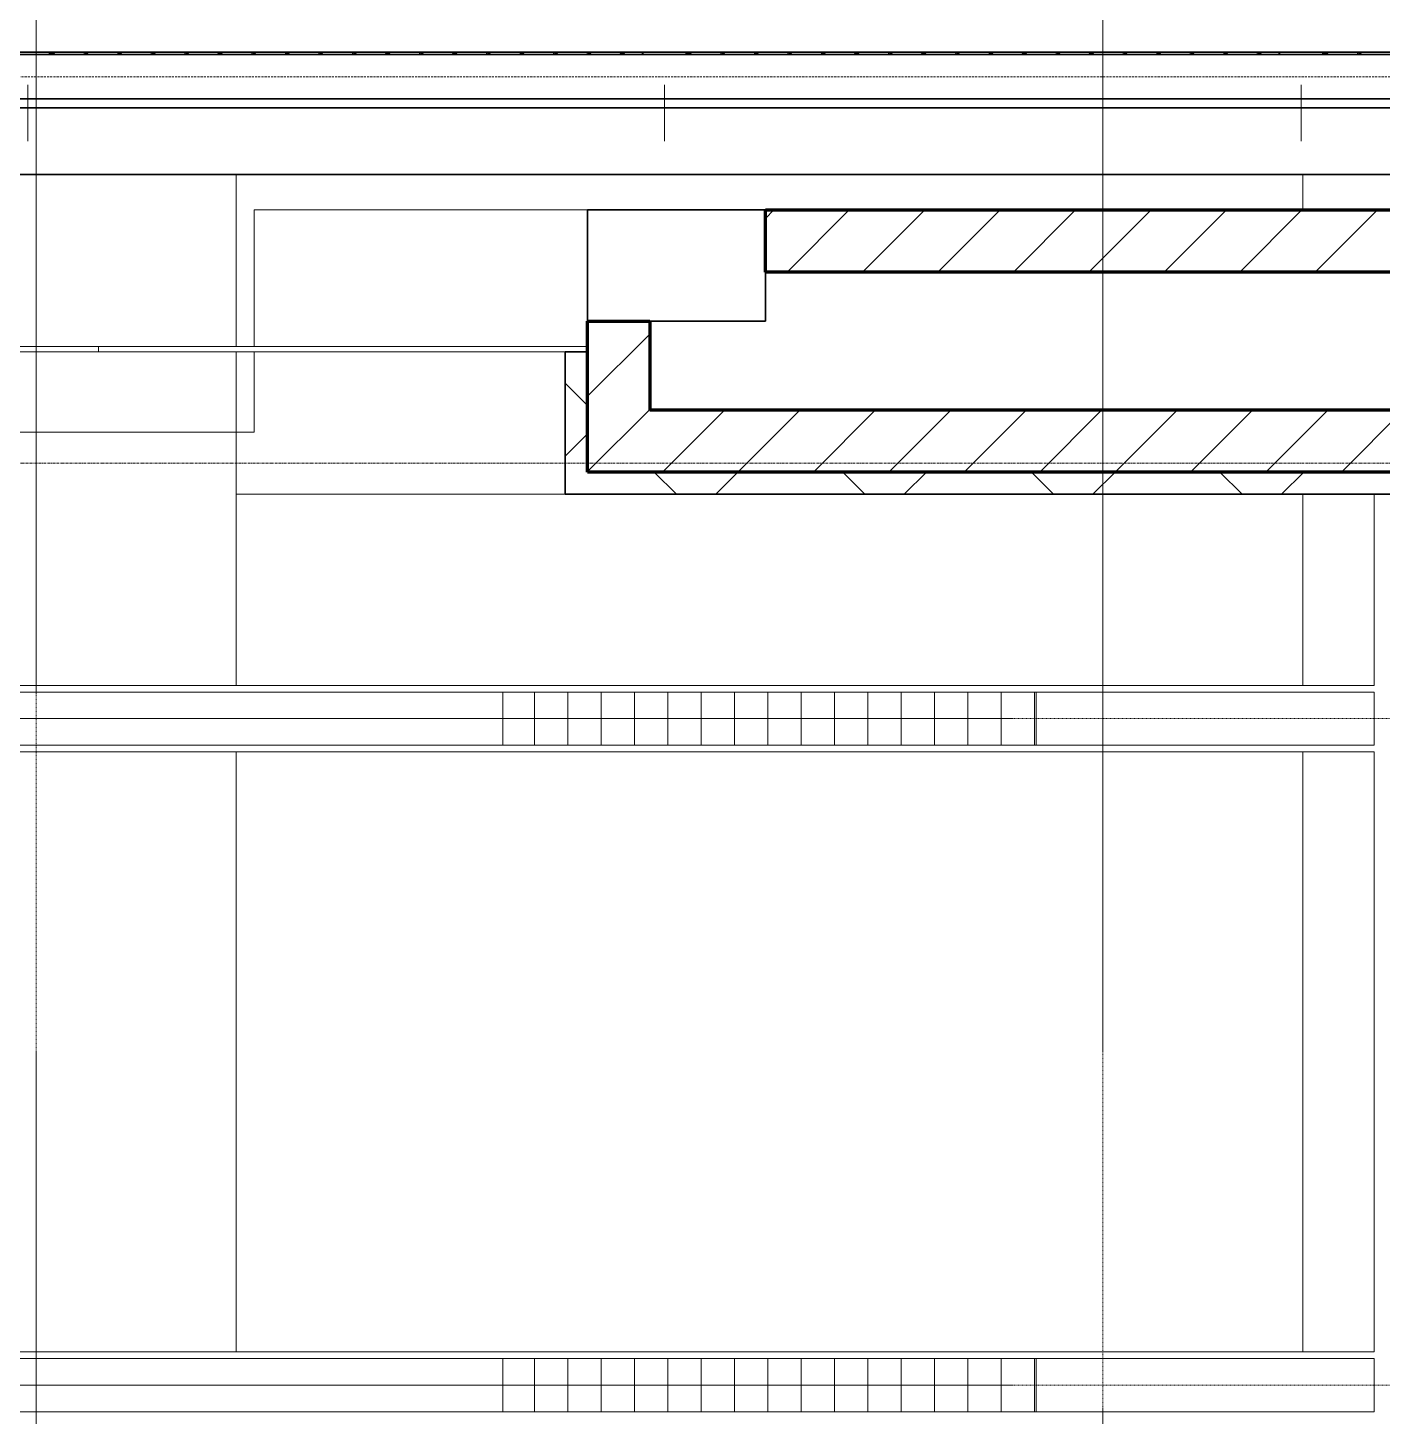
# Model space of a CAD drawing. Header units: millimetres. Extents: x -672391 to -598136, y -134 to 46410.
# Drawn here: x -629626 to -626579, y 34244 to 37369 of the extents above; entities that cross this region are included whole.
import ezdxf

# ---------------------------------------------------------------- set-up
doc = ezdxf.new("R2010")
doc.units = ezdxf.units.MM
for name, pattern in [('DPA_Grid _ Level 100', [10, 5.5, -1.6, 1.3, -1.6]), ('DPA_Hidden 100', [7.2, 4.7, -2.5]), ('DPA_Hidden 50', [3, 2, -1])]:
    doc.linetypes.add(name, pattern=pattern)
for name, color, linetype, lineweight in [('A-COLS-E', 1, 'Continuous', 35), ('A-DETL', 1, 'Continuous', 70), ('A-GENM', 1, 'Continuous', 9), ('A-GLAZ-CURT', 2, 'Continuous', 9), ('A-GLAZ-CWMG', 2, 'Continuous', 35), ('A-WALL', 5, 'Continuous', 35), ('A-WALL-FNSH', 2, 'Continuous', 35), ('A-WALL-PATT', 1, 'Continuous', 35), ('S-GRID', 251, 'Continuous', 9)]:
    doc.layers.add(name, color=color, linetype=linetype, lineweight=lineweight)
pattern_1 = [(45, (0, 0), (-84.852814, 84.852814), [])]
pattern_2 = [(45, (0, 0), (-212.13203, 212.13203), []), (135, (0, 0), (-212.13203, -212.13203), [])]

# ---------------------------------------------------------------- blocks, each defined once
blk = doc.blocks.new('DPA_CP_Entrance Louver Grill Vertical Z - Louver Grill Vertical Z-18398571-4212-01 ENLARGED ENTRANCE 2 GROUND LEVEL - REFLECTED CEILING PLAN')
at = {"layer": 'A-GLAZ-CURT'}
for p, q in [((-716.1, 0), (-716.1, -50)), ((-716.1, -50), (-716.1, 0)), ((716.1, -50), (716.1, 0)), ((716.1, 0), (716.1, -50)), ((-716.1, -50), (-716.1, -125)), ((-716.1, -125), (-716.1, -50)), ((-716.1, -50), (-716.1, -125)), ((-716.1, -125), (-716.1, -50)), ((716.1, -50), (716.1, -125)), ((716.1, -125), (716.1, -50)), ((716.1, -50), (716.1, -125)), ((716.1, -125), (716.1, -50)), ((-716.1, -125), (-716.1, -127)), ((-716.1, -127), (-716.1, -125)), ((716.1, -127), (716.1, -125)), ((716.1, -125), (716.1, -127)), ((-668.1, -195), (-668.1, -200)), ((-668.1, -200), (-668.1, -195)), ((-668.1, -200), (-666.1, -200)), ((-666.1, -200), (-668.1, -200)), ((-666.1, -200), (-666.1, -195)), ((-666.1, -195), (-666.1, -200)), ((666.1, -195), (666.1, -200)), ((666.1, -200), (666.1, -195)), ((666.1, -200), (668.1, -200)), ((668.1, -200), (666.1, -200)), ((668.1, -200), (668.1, -195)), ((668.1, -195), (668.1, -200))]:
    blk.add_line(p, q, dxfattribs=at)
blk = doc.blocks.new('GM_Louver Grill Vertical Z - Z Profile-12047552-4212-01 ENLARGED ENTRANCE 2 GROUND LEVEL - REFLECTED CEILING PLAN')
at = {"layer": 'A-GENM'}
for p, q in [((46.4, -73), (40, -73)), ((40, -73), (40, -75)), ((40, -75), (40, -73)), ((40, -73), (46.4, -73)), ((40, -75), (50, -75)), ((50, -75), (40, -75)), ((44.5, -70), (46.4, -73)), ((46.4, -73), (44.5, -70)), ((50, -75), (46.8, -70)), ((46.8, -70), (50, -75))]:
    blk.add_line(p, q, dxfattribs=at)
blk = doc.blocks.new('GM_Louver Grill Vertical Z - Z Profile-V13-4212-01 ENLARGED ENTRANCE 2 GROUND LEVEL - REFLECTED CEILING PLAN')
at = {"layer": 'A-GENM'}
for p, q in [((46.4, -73), (40, -73)), ((40, -73), (40, -75)), ((40, -75), (40, -73)), ((40, -73), (46.4, -73)), ((40, -75), (50, -75)), ((50, -75), (40, -75)), ((44.5, -70), (46.4, -73)), ((46.4, -73), (44.5, -70)), ((50, -75), (47.5, -71)), ((47.5, -71), (50, -75))]:
    blk.add_line(p, q, dxfattribs=at)
blk = doc.blocks.new('DPA_Rectangular - 250 x 400 mm-11952625-4212-01 ENLARGED ENTRANCE 2 GROUND LEVEL - REFLECTED CEILING PLAN')
at = {"layer": 'A-COLS-E'}
for p, q in [((-200, -125), (-200, 125)), ((-200, 125), (200, 125)), ((200, 125), (200, -125)), ((200, -125), (-200, -125))]:
    blk.add_line(p, q, dxfattribs=at)
blk = doc.blocks.new('DPA_CP_Entrance Louver Grill Vertical Z - Louver Grill Vertical Z-18399026-4212-01 ENLARGED ENTRANCE 2 GROUND LEVEL - REFLECTED CEILING PLAN')
at = {"layer": 'A-GLAZ-CURT'}
for p, q in [((-716.1, 0), (-716.1, -50)), ((-716.1, -50), (-716.1, 0)), ((716.1, -50), (716.1, 0)), ((716.1, 0), (716.1, -50)), ((-716.1, -50), (-716.1, -125)), ((-716.1, -125), (-716.1, -50)), ((-716.1, -50), (-716.1, -125)), ((-716.1, -125), (-716.1, -50)), ((716.1, -50), (716.1, -125)), ((716.1, -125), (716.1, -50)), ((716.1, -50), (716.1, -125)), ((716.1, -125), (716.1, -50)), ((-716.1, -125), (-716.1, -127)), ((-716.1, -127), (-716.1, -125)), ((716.1, -127), (716.1, -125)), ((716.1, -125), (716.1, -127)), ((-668.1, -200), (-666.1, -200)), ((-666.1, -200), (-668.1, -200)), ((666.1, -200), (668.1, -200)), ((668.1, -200), (666.1, -200))]:
    blk.add_line(p, q, dxfattribs=at)
blk = doc.blocks.new('GM_Louver Grill Vertical Z - Z Profile-V23-4212-01 ENLARGED ENTRANCE 2 GROUND LEVEL - REFLECTED CEILING PLAN')
at = {"layer": 'A-GENM'}
for p, q in [((40, -75), (50, -75)), ((50, -75), (40, -75))]:
    blk.add_line(p, q, dxfattribs=at)
blk = doc.blocks.new('System Panel - Entrance Glazed 12mm-11964368-4212-01 ENLARGED ENTRANCE 2 GROUND LEVEL - REFLECTED CEILING PLAN')
at = {"layer": 'A-GLAZ-CURT'}
for p, q in [((-750, -6), (-750, 6)), ((-750, 6), (750, 6)), ((750, 6), (750, -6)), ((750, -6), (-750, -6))]:
    blk.add_line(p, q, dxfattribs=at)
blk = doc.blocks.new('System Panel - Entrance Glazed 12mm-11971013-4212-01 ENLARGED ENTRANCE 2 GROUND LEVEL - REFLECTED CEILING PLAN')
at = {"layer": 'A-GLAZ-CURT'}
for p, q in [((-550.2, -6), (-550.2, 6)), ((-550.2, 6), (550.2, 6)), ((550.2, 6), (550.2, -6)), ((550.2, -6), (-550.2, -6))]:
    blk.add_line(p, q, dxfattribs=at)
blk = doc.blocks.new('Rectangular Mullion - Entrance Louver Top-12064533-4212-01 ENLARGED ENTRANCE 2 GROUND LEVEL - REFLECTED CEILING PLAN')
at = {"layer": 'A-GLAZ-CWMG'}
for p, q in [((-629626.1, 37309), (-631058.3, 37309)), ((-631058.3, 37309), (-629626.1, 37309)), ((-631058.3, 37209), (-629626.1, 37209)), ((-631058.3, 37209), (-629626.1, 37209)), ((-631058.3, 37189), (-629626.1, 37189)), ((-631058.3, 37189), (-629626.1, 37189)), ((-631058.3, 37039), (-629626.1, 37039)), ((-631058.3, 37039), (-629626.1, 37039))]:
    blk.add_line(p, q, dxfattribs=at)
blk = doc.blocks.new('Rectangular Mullion - 50x200-12064535-4212-01 ENLARGED ENTRANCE 2 GROUND LEVEL - REFLECTED CEILING PLAN')
at = {"layer": 'A-GLAZ-CWMG'}
for p, q in [((-631058.3, 37314), (-629626.1, 37314)), ((-629626.1, 37314), (-631058.3, 37314))]:
    blk.add_line(p, q, dxfattribs=at)
blk = doc.blocks.new('DPA_CP_Metal Ceiling Panel - Vertical Panel Entrance-12683665-4212-01 ENLARGED ENTRANCE 2 GROUND LEVEL - REFLECTED CEILING PLAN')
at = {"layer": 'A-GLAZ-CURT'}
for p, q in [((-629757.4, 19374.1), (-629757.4, 19254.1)), ((-629757.4, 19374.1), (-628557.4, 19374.1)), ((-629757.4, 19374.1), (-628557.4, 19374.1)), ((-629757.4, 19254.1), (-629757.4, 19374.1)), ((-629757.4, 19374.1), (-629757.4, 19254.1)), ((-628557.4, 19374.1), (-629757.4, 19374.1)), ((-628557.4, 19374.1), (-628557.4, 19254.1)), ((-628557.4, 19374.1), (-628557.4, 19254.1)), ((-628557.4, 19254.1), (-628557.4, 19374.1)), ((-629757.4, 19254.1), (-628557.4, 19254.1)), ((-628557.4, 19254.1), (-629757.4, 19254.1)), ((-629757.4, 19254.1), (-628557.4, 19254.1))]:
    blk.add_line(p, q, dxfattribs=at)
blk = doc.blocks.new('DPA_CP_Metal Ceiling Luminaire - Linear Luminaire Entrance-V52-4212-01 ENLARGED ENTRANCE 2 GROUND LEVEL - REFLECTED CEILING PLAN')
at = {"layer": 'A-GLAZ-CURT'}
h = blk.add_hatch(dxfattribs=at)
h.set_pattern_fill('FP_6', color=256, style=0, pattern_type=2)
h.set_pattern_definition([(270, (-627736.53, 17847.804), (-75, -5e-15), [])])
h.paths.add_polyline_path([(-628557.4, 19254.1), (-627357.4, 19254.1), (-627357.4, 19374.1), (-628557.4, 19374.1)])
for p, q in [((-628557.4, 19374.1), (-627357.4, 19374.1)), ((-628557.4, 19254.1), (-628557.4, 19374.1)), ((-628557.4, 19374.1), (-628557.4, 19254.1)), ((-627357.4, 19374.1), (-628557.4, 19374.1)), ((-627357.4, 19374.1), (-627357.4, 19254.1)), ((-627357.4, 19254.1), (-627357.4, 19374.1)), ((-627357.4, 19254.1), (-628557.4, 19254.1)), ((-628557.4, 19254.1), (-627357.4, 19254.1))]:
    blk.add_line(p, q, dxfattribs=at)
blk = doc.blocks.new('DPA_CP_Metal Ceiling Panel - Vertical Panel Entrance-12707632-4212-01 ENLARGED ENTRANCE 2 GROUND LEVEL - REFLECTED CEILING PLAN')
at = {"layer": 'A-GLAZ-CURT'}
for p, q in [((-627357.4, 19374.1), (-627357.4, 19254.1)), ((-627357.4, 19374.1), (-626597.4, 19374.1)), ((-627357.4, 19374.1), (-626597.4, 19374.1)), ((-627357.4, 19254.1), (-627357.4, 19374.1)), ((-627357.4, 19374.1), (-627357.4, 19254.1)), ((-626597.4, 19374.1), (-627357.4, 19374.1)), ((-626597.4, 19374.1), (-626597.4, 19254.1)), ((-626597.4, 19374.1), (-626597.4, 19254.1)), ((-626597.4, 19254.1), (-626597.4, 19374.1)), ((-627357.4, 19254.1), (-626597.4, 19254.1)), ((-626597.4, 19254.1), (-627357.4, 19254.1)), ((-627357.4, 19254.1), (-626597.4, 19254.1))]:
    blk.add_line(p, q, dxfattribs=at)
blk = doc.blocks.new('System Panel - DPA-AR_Metal Ceiling Rectangular Panel-12707630-4212-01 ENLARGED ENTRANCE 2 GROUND LEVEL - REFLECTED CEILING PLAN')
at = {"layer": 'A-GLAZ-CURT'}
for p, q in [((-626757.4, 19389.1), (-626757.4, 20739.1)), ((-626757.4, 20739.1), (-626597.4, 20739.1)), ((-626597.4, 20739.1), (-626757.4, 20739.1)), ((-626757.4, 20739.1), (-626757.4, 19389.1)), ((-626597.4, 20739.1), (-626597.4, 19389.1)), ((-626597.4, 19389.1), (-626597.4, 20739.1)), ((-626597.4, 19389.1), (-626757.4, 19389.1)), ((-626757.4, 19389.1), (-626597.4, 19389.1))]:
    blk.add_line(p, q, dxfattribs=at)
blk = doc.blocks.new('System Panel - DPA-AR_Metal Ceiling Rectangular Panel-V58-4212-01 ENLARGED ENTRANCE 2 GROUND LEVEL - REFLECTED CEILING PLAN')
at = {"layer": 'A-GLAZ-CURT'}
for p, q in [((-631557.4, 32889.1), (-631557.4, 34239.1)), ((-631557.4, 34239.1), (-631297.4, 34239.1)), ((-631297.4, 34239.1), (-631557.4, 34239.1)), ((-631557.4, 34239.1), (-631557.4, 32889.1)), ((-631217.4, 34239.1), (-629157.4, 34239.1)), ((-629157.4, 34239.1), (-631217.4, 34239.1)), ((-629157.4, 34239.1), (-629157.4, 32889.1)), ((-629157.4, 32889.1), (-629157.4, 34239.1)), ((-631297.4, 32889.1), (-631557.4, 32889.1)), ((-631557.4, 32889.1), (-631297.4, 32889.1)), ((-629157.4, 32889.1), (-631217.4, 32889.1)), ((-631217.4, 32889.1), (-629157.4, 32889.1))]:
    blk.add_line(p, q, dxfattribs=at)
blk = doc.blocks.new('System Panel - DPA-AR_Metal Ceiling Rectangular Panel-V51-4212-01 ENLARGED ENTRANCE 2 GROUND LEVEL - REFLECTED CEILING PLAN')
at = {"layer": 'A-GLAZ-CURT'}
for p, q in [((-629157.4, 19389.1), (-629157.4, 20739.1)), ((-629157.4, 20739.1), (-626757.4, 20739.1)), ((-626757.4, 20739.1), (-629157.4, 20739.1)), ((-629157.4, 20739.1), (-629157.4, 19389.1)), ((-626757.4, 20739.1), (-626757.4, 19389.1)), ((-626757.4, 19389.1), (-626757.4, 20739.1)), ((-626757.4, 19389.1), (-629157.4, 19389.1)), ((-629157.4, 19389.1), (-626757.4, 19389.1))]:
    blk.add_line(p, q, dxfattribs=at)
blk = doc.blocks.new('System Panel - DPA-AR_Metal Ceiling Rectangular Panel-12708349-4212-01 ENLARGED ENTRANCE 2 GROUND LEVEL - REFLECTED CEILING PLAN')
at = {"layer": 'A-GLAZ-CURT'}
for p, q in [((-626757.4, 35889.1), (-626757.4, 36319)), ((-626757.4, 36319), (-626597.4, 36319)), ((-626597.4, 36319), (-626757.4, 36319)), ((-626757.4, 36319), (-626757.4, 35889.1)), ((-626597.4, 36319), (-626597.4, 35889.1)), ((-626597.4, 35889.1), (-626597.4, 36319)), ((-626597.4, 35889.1), (-626757.4, 35889.1)), ((-626757.4, 35889.1), (-626597.4, 35889.1))]:
    blk.add_line(p, q, dxfattribs=at)
blk = doc.blocks.new('System Panel - DPA-AR_Metal Ceiling Rectangular Panel-12708350-4212-01 ENLARGED ENTRANCE 2 GROUND LEVEL - REFLECTED CEILING PLAN')
at = {"layer": 'A-GLAZ-CURT'}
for p, q in [((-631557.4, 35889.1), (-631557.4, 36459)), ((-631557.4, 36459), (-629157.4, 36459)), ((-629157.4, 36459), (-631557.4, 36459)), ((-631557.4, 36459), (-631557.4, 35889.1)), ((-629157.4, 36459), (-629157.4, 36319)), ((-629157.4, 36319), (-629157.4, 36459)), ((-629157.4, 36319), (-629157.4, 35889.1)), ((-629157.4, 35889.1), (-629157.4, 36319)), ((-631297.4, 35889.1), (-631557.4, 35889.1)), ((-631557.4, 35889.1), (-631297.4, 35889.1)), ((-629157.4, 35889.1), (-631217.4, 35889.1)), ((-631217.4, 35889.1), (-629157.4, 35889.1))]:
    blk.add_line(p, q, dxfattribs=at)
blk = doc.blocks.new('System Panel - DPA-AR_Metal Ceiling Rectangular Panel-12708351-4212-01 ENLARGED ENTRANCE 2 GROUND LEVEL - REFLECTED CEILING PLAN')
at = {"layer": 'A-GLAZ-CURT'}
for p, q in [((-629157.4, 35889.1), (-629157.4, 36319)), ((-629157.4, 36319), (-626757.4, 36319)), ((-626757.4, 36319), (-629157.4, 36319)), ((-629157.4, 36319), (-629157.4, 35889.1)), ((-626757.4, 36319), (-626757.4, 35889.1)), ((-626757.4, 35889.1), (-626757.4, 36319)), ((-626757.4, 35889.1), (-629157.4, 35889.1)), ((-629157.4, 35889.1), (-626757.4, 35889.1))]:
    blk.add_line(p, q, dxfattribs=at)
blk = doc.blocks.new('System Panel - DPA-AR_Metal Ceiling Rectangular Panel-16088663-4212-01 ENLARGED ENTRANCE 2 GROUND LEVEL - REFLECTED CEILING PLAN')
at = {"layer": 'A-GLAZ-CURT'}
for p, q in [((-629157.4, 36652), (-629157.4, 37039)), ((-629157.4, 37039), (-626757.4, 37039)), ((-626757.4, 37039), (-629157.4, 37039)), ((-629157.4, 37039), (-629157.4, 36652)), ((-626757.4, 37039), (-626757.4, 36959)), ((-626757.4, 36959), (-626757.4, 37039)), ((-626757.4, 36959), (-629116.9, 36959)), ((-629116.9, 36959), (-629116.9, 36652)), ((-629116.9, 36652), (-629116.9, 36959)), ((-629116.9, 36959), (-626757.4, 36959)), ((-629157.4, 36459), (-629157.4, 36640)), ((-629157.4, 36640), (-629157.4, 36459)), ((-629116.9, 36640), (-629116.9, 36459)), ((-629116.9, 36459), (-629116.9, 36640)), ((-629116.9, 36459), (-629157.4, 36459)), ((-629157.4, 36459), (-629116.9, 36459))]:
    blk.add_line(p, q, dxfattribs=at)
blk = doc.blocks.new('System Panel - DPA-AR_Metal Ceiling Rectangular Panel-16088886-4212-01 ENLARGED ENTRANCE 2 GROUND LEVEL - REFLECTED CEILING PLAN')
at = {"layer": 'A-GLAZ-CURT'}
for p, q in [((-626757.4, 36959), (-626757.4, 37039)), ((-626757.4, 37039), (-625067.4, 37039)), ((-625067.4, 37039), (-626757.4, 37039)), ((-626757.4, 37039), (-626757.4, 36959)), ((-625067.4, 37039), (-625067.4, 36959)), ((-625067.4, 36959), (-625067.4, 37039)), ((-625067.4, 36959), (-626757.4, 36959)), ((-626757.4, 36959), (-625067.4, 36959))]:
    blk.add_line(p, q, dxfattribs=at)
blk = doc.blocks.new('System Panel - DPA-AR_Metal Ceiling Rectangular Panel-16088664-4212-01 ENLARGED ENTRANCE 2 GROUND LEVEL - REFLECTED CEILING PLAN')
at = {"layer": 'A-GLAZ-CURT'}
for p, q in [((-631557.4, 36459), (-631557.4, 37039)), ((-631557.4, 37039), (-629157.4, 37039)), ((-629157.4, 37039), (-631557.4, 37039)), ((-631557.4, 37039), (-631557.4, 36459)), ((-629157.4, 37039), (-629157.4, 36652)), ((-629157.4, 36652), (-629157.4, 37039)), ((-629157.4, 36640), (-629157.4, 36459)), ((-629157.4, 36459), (-629157.4, 36640)), ((-629157.4, 36459), (-631557.4, 36459)), ((-631557.4, 36459), (-629157.4, 36459))]:
    blk.add_line(p, q, dxfattribs=at)

msp = doc.modelspace()

# ---------------------------------------------------------------- hatches: boundary and pattern name
at = {"layer": 'A-WALL-PATT', "lineweight": 9}
h = msp.add_hatch(dxfattribs=at)
h.set_pattern_fill('FP_2', color=256, style=0, pattern_type=2)
h.set_pattern_definition(pattern_1)
h.paths.add_polyline_path([(-627966.9, 36819), (-625797.4, 36819), (-625797.4, 36959), (-627966.9, 36959)])
h = msp.add_hatch(dxfattribs=at)
h.set_pattern_fill('FP_2', color=256, style=0, pattern_type=2)
h.set_pattern_definition(pattern_1)
h.paths.add_polyline_path([(-628366.9, 36369), (-628226.9, 36369), (-628226.9, 36709), (-628366.9, 36709)])
h = msp.add_hatch(dxfattribs=at)
h.set_pattern_fill('FP_1', color=256, style=0, pattern_type=2)
h.set_pattern_definition(pattern_2)
h.paths.add_polyline_path([(-628366.9, 36369), (-628366.9, 36640), (-628416.9, 36640), (-628416.9, 36369)])
h = msp.add_hatch(dxfattribs=at)
h.set_pattern_fill('FP_2', color=256, style=0, pattern_type=2)
h.set_pattern_definition(pattern_1)
h.paths.add_polyline_path([(-628226.9, 36369), (-625797.4, 36369), (-625797.4, 36509), (-628226.9, 36509)])
h = msp.add_hatch(dxfattribs=at)
h.set_pattern_fill('FP_1', color=256, style=0, pattern_type=2)
h.set_pattern_definition(pattern_2)
h.paths.add_polyline_path([(-627538, 36319), (-625847.4, 36319), (-625847.4, 36369), (-628416.9, 36369), (-628416.9, 36319)])

# ---------------------------------------------------------------- linework, layer by layer
at = {"layer": 'A-DETL', "color": 8, "linetype": 'DPA_Hidden 50', "lineweight": 9}
for p, q in [((-627207.4, 35889.1), (-627207.4, 38389.1)), ((-629607.4, 35754.1), (-629607.4, 38374)), ((-627207.4, 36154.1), (-627207.4, 14554.1)), ((-629607.4, 35954.1), (-629607.4, 14554.1)), ((-636011.5, 35814.1), (-621611.5, 35814.1)), ((-636011.5, 34314.1), (-621611.5, 34314.1))]:
    msp.add_line(p, q, dxfattribs=at)
at = {"layer": 'A-DETL', "linetype": 'DPA_Hidden 100', "lineweight": 9}
msp.add_line((-623717.4, 37259), (-633817.4, 37259), dxfattribs=at)
at = {"layer": 'A-WALL', "color": 250, "lineweight": 70}
for p, q in [((-627966.9, 36959), (-625797.4, 36959)), ((-627966.9, 36819), (-627966.9, 36959)), ((-625797.4, 36819), (-627966.9, 36819)), ((-628366.9, 36369), (-628366.9, 36709)), ((-628366.9, 36709), (-628226.9, 36709)), ((-628226.9, 36709), (-628226.9, 36509)), ((-628226.9, 36509), (-625797.4, 36509)), ((-628226.9, 36369), (-628366.9, 36369)), ((-625797.4, 36369), (-628226.9, 36369))]:
    msp.add_line(p, q, dxfattribs=at)
at = {"layer": 'A-WALL-FNSH', "color": 7}
for p, q in [((-628416.9, 36369), (-628416.9, 36640)), ((-628416.9, 36640), (-628366.9, 36640)), ((-628366.9, 36640), (-628366.9, 36369)), ((-628416.9, 36319), (-628416.9, 36369)), ((-628366.9, 36369), (-625847.4, 36369)), ((-625847.4, 36319), (-628416.9, 36319))]:
    msp.add_line(p, q, dxfattribs=at)
at = {"layer": 'S-GRID', "linetype": 'DPA_Grid _ Level 100'}
msp.add_line((-672390.7, 36389), (-599857.6, 36389), dxfattribs=at)

# ---------------------------------------------------------------- block references
at = {"layer": 'A-COLS-E'}
msp.add_blockref('DPA_Rectangular - 250 x 400 mm-11952625-4212-01 ENLARGED ENTRANCE 2 GROUND LEVEL - REFLECTED CEILING PLAN', (-628166.9, 36834), dxfattribs=at)
at = {"layer": 'A-GENM', "rotation": 180}
for name, p in [('GM_Louver Grill Vertical Z - Z Profile-12047552-4212-01 ENLARGED ENTRANCE 2 GROUND LEVEL - REFLECTED CEILING PLAN', (-629526.1, 37239)), ('GM_Louver Grill Vertical Z - Z Profile-V23-4212-01 ENLARGED ENTRANCE 2 GROUND LEVEL - REFLECTED CEILING PLAN', (-629526.1, 37239)), ('GM_Louver Grill Vertical Z - Z Profile-12047552-4212-01 ENLARGED ENTRANCE 2 GROUND LEVEL - REFLECTED CEILING PLAN', (-629450.7, 37239)), ('GM_Louver Grill Vertical Z - Z Profile-V23-4212-01 ENLARGED ENTRANCE 2 GROUND LEVEL - REFLECTED CEILING PLAN', (-629450.7, 37239)), ('GM_Louver Grill Vertical Z - Z Profile-12047552-4212-01 ENLARGED ENTRANCE 2 GROUND LEVEL - REFLECTED CEILING PLAN', (-629375.3, 37239)), ('GM_Louver Grill Vertical Z - Z Profile-V23-4212-01 ENLARGED ENTRANCE 2 GROUND LEVEL - REFLECTED CEILING PLAN', (-629375.3, 37239)), ('GM_Louver Grill Vertical Z - Z Profile-12047552-4212-01 ENLARGED ENTRANCE 2 GROUND LEVEL - REFLECTED CEILING PLAN', (-629299.9, 37239)), ('GM_Louver Grill Vertical Z - Z Profile-V23-4212-01 ENLARGED ENTRANCE 2 GROUND LEVEL - REFLECTED CEILING PLAN', (-629299.9, 37239)), ('GM_Louver Grill Vertical Z - Z Profile-12047552-4212-01 ENLARGED ENTRANCE 2 GROUND LEVEL - REFLECTED CEILING PLAN', (-629224.4, 37239)), ('GM_Louver Grill Vertical Z - Z Profile-V23-4212-01 ENLARGED ENTRANCE 2 GROUND LEVEL - REFLECTED CEILING PLAN', (-629224.4, 37239)), ('GM_Louver Grill Vertical Z - Z Profile-12047552-4212-01 ENLARGED ENTRANCE 2 GROUND LEVEL - REFLECTED CEILING PLAN', (-629149, 37239)), ('GM_Louver Grill Vertical Z - Z Profile-V23-4212-01 ENLARGED ENTRANCE 2 GROUND LEVEL - REFLECTED CEILING PLAN', (-629149, 37239)), ('GM_Louver Grill Vertical Z - Z Profile-12047552-4212-01 ENLARGED ENTRANCE 2 GROUND LEVEL - REFLECTED CEILING PLAN', (-629073.6, 37239)), ('GM_Louver Grill Vertical Z - Z Profile-V23-4212-01 ENLARGED ENTRANCE 2 GROUND LEVEL - REFLECTED CEILING PLAN', (-629073.6, 37239)), ('GM_Louver Grill Vertical Z - Z Profile-12047552-4212-01 ENLARGED ENTRANCE 2 GROUND LEVEL - REFLECTED CEILING PLAN', (-628998.2, 37239)), ('GM_Louver Grill Vertical Z - Z Profile-V23-4212-01 ENLARGED ENTRANCE 2 GROUND LEVEL - REFLECTED CEILING PLAN', (-628998.2, 37239)), ('GM_Louver Grill Vertical Z - Z Profile-12047552-4212-01 ENLARGED ENTRANCE 2 GROUND LEVEL - REFLECTED CEILING PLAN', (-628922.8, 37239)), ('GM_Louver Grill Vertical Z - Z Profile-V23-4212-01 ENLARGED ENTRANCE 2 GROUND LEVEL - REFLECTED CEILING PLAN', (-628922.8, 37239)), ('GM_Louver Grill Vertical Z - Z Profile-12047552-4212-01 ENLARGED ENTRANCE 2 GROUND LEVEL - REFLECTED CEILING PLAN', (-628847.3, 37239)), ('GM_Louver Grill Vertical Z - Z Profile-V23-4212-01 ENLARGED ENTRANCE 2 GROUND LEVEL - REFLECTED CEILING PLAN', (-628847.3, 37239)), ('GM_Louver Grill Vertical Z - Z Profile-12047552-4212-01 ENLARGED ENTRANCE 2 GROUND LEVEL - REFLECTED CEILING PLAN', (-628771.9, 37239)), ('GM_Louver Grill Vertical Z - Z Profile-V23-4212-01 ENLARGED ENTRANCE 2 GROUND LEVEL - REFLECTED CEILING PLAN', (-628771.9, 37239)), ('GM_Louver Grill Vertical Z - Z Profile-12047552-4212-01 ENLARGED ENTRANCE 2 GROUND LEVEL - REFLECTED CEILING PLAN', (-628696.5, 37239)), ('GM_Louver Grill Vertical Z - Z Profile-V23-4212-01 ENLARGED ENTRANCE 2 GROUND LEVEL - REFLECTED CEILING PLAN', (-628696.5, 37239)), ('GM_Louver Grill Vertical Z - Z Profile-12047552-4212-01 ENLARGED ENTRANCE 2 GROUND LEVEL - REFLECTED CEILING PLAN', (-628621.1, 37239)), ('GM_Louver Grill Vertical Z - Z Profile-V23-4212-01 ENLARGED ENTRANCE 2 GROUND LEVEL - REFLECTED CEILING PLAN', (-628621.1, 37239)), ('GM_Louver Grill Vertical Z - Z Profile-12047552-4212-01 ENLARGED ENTRANCE 2 GROUND LEVEL - REFLECTED CEILING PLAN', (-628545.6, 37239)), ('GM_Louver Grill Vertical Z - Z Profile-V23-4212-01 ENLARGED ENTRANCE 2 GROUND LEVEL - REFLECTED CEILING PLAN', (-628545.6, 37239)), ('GM_Louver Grill Vertical Z - Z Profile-12047552-4212-01 ENLARGED ENTRANCE 2 GROUND LEVEL - REFLECTED CEILING PLAN', (-628470.2, 37239)), ('GM_Louver Grill Vertical Z - Z Profile-V23-4212-01 ENLARGED ENTRANCE 2 GROUND LEVEL - REFLECTED CEILING PLAN', (-628470.2, 37239)), ('GM_Louver Grill Vertical Z - Z Profile-12047552-4212-01 ENLARGED ENTRANCE 2 GROUND LEVEL - REFLECTED CEILING PLAN', (-628394.8, 37239)), ('GM_Louver Grill Vertical Z - Z Profile-V23-4212-01 ENLARGED ENTRANCE 2 GROUND LEVEL - REFLECTED CEILING PLAN', (-628394.8, 37239)), ('GM_Louver Grill Vertical Z - Z Profile-12047552-4212-01 ENLARGED ENTRANCE 2 GROUND LEVEL - REFLECTED CEILING PLAN', (-628319.4, 37239)), ('GM_Louver Grill Vertical Z - Z Profile-V23-4212-01 ENLARGED ENTRANCE 2 GROUND LEVEL - REFLECTED CEILING PLAN', (-628319.4, 37239)), ('GM_Louver Grill Vertical Z - Z Profile-12047552-4212-01 ENLARGED ENTRANCE 2 GROUND LEVEL - REFLECTED CEILING PLAN', (-628243.9, 37239)), ('GM_Louver Grill Vertical Z - Z Profile-V23-4212-01 ENLARGED ENTRANCE 2 GROUND LEVEL - REFLECTED CEILING PLAN', (-628243.9, 37239)), ('GM_Louver Grill Vertical Z - Z Profile-12047552-4212-01 ENLARGED ENTRANCE 2 GROUND LEVEL - REFLECTED CEILING PLAN', (-628093.9, 37239)), ('GM_Louver Grill Vertical Z - Z Profile-V23-4212-01 ENLARGED ENTRANCE 2 GROUND LEVEL - REFLECTED CEILING PLAN', (-628093.9, 37239)), ('GM_Louver Grill Vertical Z - Z Profile-12047552-4212-01 ENLARGED ENTRANCE 2 GROUND LEVEL - REFLECTED CEILING PLAN', (-628018.5, 37239)), ('GM_Louver Grill Vertical Z - Z Profile-V23-4212-01 ENLARGED ENTRANCE 2 GROUND LEVEL - REFLECTED CEILING PLAN', (-628018.5, 37239)), ('GM_Louver Grill Vertical Z - Z Profile-12047552-4212-01 ENLARGED ENTRANCE 2 GROUND LEVEL - REFLECTED CEILING PLAN', (-627943.1, 37239)), ('GM_Louver Grill Vertical Z - Z Profile-V23-4212-01 ENLARGED ENTRANCE 2 GROUND LEVEL - REFLECTED CEILING PLAN', (-627943.1, 37239)), ('GM_Louver Grill Vertical Z - Z Profile-12047552-4212-01 ENLARGED ENTRANCE 2 GROUND LEVEL - REFLECTED CEILING PLAN', (-627867.7, 37239)), ('GM_Louver Grill Vertical Z - Z Profile-V23-4212-01 ENLARGED ENTRANCE 2 GROUND LEVEL - REFLECTED CEILING PLAN', (-627867.7, 37239)), ('GM_Louver Grill Vertical Z - Z Profile-12047552-4212-01 ENLARGED ENTRANCE 2 GROUND LEVEL - REFLECTED CEILING PLAN', (-627792.3, 37239)), ('GM_Louver Grill Vertical Z - Z Profile-V23-4212-01 ENLARGED ENTRANCE 2 GROUND LEVEL - REFLECTED CEILING PLAN', (-627792.3, 37239)), ('GM_Louver Grill Vertical Z - Z Profile-12047552-4212-01 ENLARGED ENTRANCE 2 GROUND LEVEL - REFLECTED CEILING PLAN', (-627716.8, 37239)), ('GM_Louver Grill Vertical Z - Z Profile-V23-4212-01 ENLARGED ENTRANCE 2 GROUND LEVEL - REFLECTED CEILING PLAN', (-627716.8, 37239)), ('GM_Louver Grill Vertical Z - Z Profile-12047552-4212-01 ENLARGED ENTRANCE 2 GROUND LEVEL - REFLECTED CEILING PLAN', (-627641.4, 37239)), ('GM_Louver Grill Vertical Z - Z Profile-V23-4212-01 ENLARGED ENTRANCE 2 GROUND LEVEL - REFLECTED CEILING PLAN', (-627641.4, 37239)), ('GM_Louver Grill Vertical Z - Z Profile-12047552-4212-01 ENLARGED ENTRANCE 2 GROUND LEVEL - REFLECTED CEILING PLAN', (-627566, 37239)), ('GM_Louver Grill Vertical Z - Z Profile-V23-4212-01 ENLARGED ENTRANCE 2 GROUND LEVEL - REFLECTED CEILING PLAN', (-627566, 37239)), ('GM_Louver Grill Vertical Z - Z Profile-V13-4212-01 ENLARGED ENTRANCE 2 GROUND LEVEL - REFLECTED CEILING PLAN', (-627490.6, 37239)), ('GM_Louver Grill Vertical Z - Z Profile-V23-4212-01 ENLARGED ENTRANCE 2 GROUND LEVEL - REFLECTED CEILING PLAN', (-627490.6, 37239)), ('GM_Louver Grill Vertical Z - Z Profile-12047552-4212-01 ENLARGED ENTRANCE 2 GROUND LEVEL - REFLECTED CEILING PLAN', (-627415.1, 37239)), ('GM_Louver Grill Vertical Z - Z Profile-V23-4212-01 ENLARGED ENTRANCE 2 GROUND LEVEL - REFLECTED CEILING PLAN', (-627415.1, 37239)), ('GM_Louver Grill Vertical Z - Z Profile-12047552-4212-01 ENLARGED ENTRANCE 2 GROUND LEVEL - REFLECTED CEILING PLAN', (-627339.7, 37239)), ('GM_Louver Grill Vertical Z - Z Profile-V23-4212-01 ENLARGED ENTRANCE 2 GROUND LEVEL - REFLECTED CEILING PLAN', (-627339.7, 37239)), ('GM_Louver Grill Vertical Z - Z Profile-12047552-4212-01 ENLARGED ENTRANCE 2 GROUND LEVEL - REFLECTED CEILING PLAN', (-627264.3, 37239)), ('GM_Louver Grill Vertical Z - Z Profile-V23-4212-01 ENLARGED ENTRANCE 2 GROUND LEVEL - REFLECTED CEILING PLAN', (-627264.3, 37239)), ('GM_Louver Grill Vertical Z - Z Profile-12047552-4212-01 ENLARGED ENTRANCE 2 GROUND LEVEL - REFLECTED CEILING PLAN', (-627188.9, 37239)), ('GM_Louver Grill Vertical Z - Z Profile-V23-4212-01 ENLARGED ENTRANCE 2 GROUND LEVEL - REFLECTED CEILING PLAN', (-627188.9, 37239)), ('GM_Louver Grill Vertical Z - Z Profile-12047552-4212-01 ENLARGED ENTRANCE 2 GROUND LEVEL - REFLECTED CEILING PLAN', (-627113.4, 37239)), ('GM_Louver Grill Vertical Z - Z Profile-V23-4212-01 ENLARGED ENTRANCE 2 GROUND LEVEL - REFLECTED CEILING PLAN', (-627113.4, 37239)), ('GM_Louver Grill Vertical Z - Z Profile-12047552-4212-01 ENLARGED ENTRANCE 2 GROUND LEVEL - REFLECTED CEILING PLAN', (-627038, 37239)), ('GM_Louver Grill Vertical Z - Z Profile-V23-4212-01 ENLARGED ENTRANCE 2 GROUND LEVEL - REFLECTED CEILING PLAN', (-627038, 37239)), ('GM_Louver Grill Vertical Z - Z Profile-12047552-4212-01 ENLARGED ENTRANCE 2 GROUND LEVEL - REFLECTED CEILING PLAN', (-626962.6, 37239)), ('GM_Louver Grill Vertical Z - Z Profile-V23-4212-01 ENLARGED ENTRANCE 2 GROUND LEVEL - REFLECTED CEILING PLAN', (-626962.6, 37239)), ('GM_Louver Grill Vertical Z - Z Profile-12047552-4212-01 ENLARGED ENTRANCE 2 GROUND LEVEL - REFLECTED CEILING PLAN', (-626887.2, 37239)), ('GM_Louver Grill Vertical Z - Z Profile-V23-4212-01 ENLARGED ENTRANCE 2 GROUND LEVEL - REFLECTED CEILING PLAN', (-626887.2, 37239)), ('GM_Louver Grill Vertical Z - Z Profile-12047552-4212-01 ENLARGED ENTRANCE 2 GROUND LEVEL - REFLECTED CEILING PLAN', (-626811.8, 37239)), ('GM_Louver Grill Vertical Z - Z Profile-V23-4212-01 ENLARGED ENTRANCE 2 GROUND LEVEL - REFLECTED CEILING PLAN', (-626811.8, 37239)), ('GM_Louver Grill Vertical Z - Z Profile-12047552-4212-01 ENLARGED ENTRANCE 2 GROUND LEVEL - REFLECTED CEILING PLAN', (-626661.8, 37239)), ('GM_Louver Grill Vertical Z - Z Profile-V23-4212-01 ENLARGED ENTRANCE 2 GROUND LEVEL - REFLECTED CEILING PLAN', (-626661.8, 37239)), ('GM_Louver Grill Vertical Z - Z Profile-12047552-4212-01 ENLARGED ENTRANCE 2 GROUND LEVEL - REFLECTED CEILING PLAN', (-626586.3, 37239)), ('GM_Louver Grill Vertical Z - Z Profile-V23-4212-01 ENLARGED ENTRANCE 2 GROUND LEVEL - REFLECTED CEILING PLAN', (-626586.3, 37239))]:
    msp.add_blockref(name, p, dxfattribs=at)
at = {"layer": 'A-GLAZ-CURT', "rotation": 180}
for name, p in [('DPA_CP_Entrance Louver Grill Vertical Z - Louver Grill Vertical Z-18398571-4212-01 ENLARGED ENTRANCE 2 GROUND LEVEL - REFLECTED CEILING PLAN', (-628910, 37114)), ('DPA_CP_Entrance Louver Grill Vertical Z - Louver Grill Vertical Z-18399026-4212-01 ENLARGED ENTRANCE 2 GROUND LEVEL - REFLECTED CEILING PLAN', (-628910, 37114)), ('DPA_CP_Entrance Louver Grill Vertical Z - Louver Grill Vertical Z-18398571-4212-01 ENLARGED ENTRANCE 2 GROUND LEVEL - REFLECTED CEILING PLAN', (-627477.9, 37114)), ('DPA_CP_Entrance Louver Grill Vertical Z - Louver Grill Vertical Z-18399026-4212-01 ENLARGED ENTRANCE 2 GROUND LEVEL - REFLECTED CEILING PLAN', (-627477.9, 37114)), ('DPA_CP_Entrance Louver Grill Vertical Z - Louver Grill Vertical Z-18398571-4212-01 ENLARGED ENTRANCE 2 GROUND LEVEL - REFLECTED CEILING PLAN', (-626045.7, 37114)), ('DPA_CP_Entrance Louver Grill Vertical Z - Louver Grill Vertical Z-18399026-4212-01 ENLARGED ENTRANCE 2 GROUND LEVEL - REFLECTED CEILING PLAN', (-626045.7, 37114))]:
    msp.add_blockref(name, p, dxfattribs=at)
at = {"layer": 'A-GLAZ-CURT'}
for name, p in [('System Panel - DPA-AR_Metal Ceiling Rectangular Panel-16088664-4212-01 ENLARGED ENTRANCE 2 GROUND LEVEL - REFLECTED CEILING PLAN', (0, 0)), ('System Panel - DPA-AR_Metal Ceiling Rectangular Panel-16088663-4212-01 ENLARGED ENTRANCE 2 GROUND LEVEL - REFLECTED CEILING PLAN', (0, 0)), ('System Panel - DPA-AR_Metal Ceiling Rectangular Panel-16088886-4212-01 ENLARGED ENTRANCE 2 GROUND LEVEL - REFLECTED CEILING PLAN', (0, 0)), ('System Panel - Entrance Glazed 12mm-11964368-4212-01 ENLARGED ENTRANCE 2 GROUND LEVEL - REFLECTED CEILING PLAN', (-630217.4, 36646)), ('System Panel - Entrance Glazed 12mm-11971013-4212-01 ENLARGED ENTRANCE 2 GROUND LEVEL - REFLECTED CEILING PLAN', (-628917.1, 36646)), ('System Panel - DPA-AR_Metal Ceiling Rectangular Panel-12708350-4212-01 ENLARGED ENTRANCE 2 GROUND LEVEL - REFLECTED CEILING PLAN', (0, 0)), ('System Panel - DPA-AR_Metal Ceiling Rectangular Panel-12708351-4212-01 ENLARGED ENTRANCE 2 GROUND LEVEL - REFLECTED CEILING PLAN', (0, 0)), ('System Panel - DPA-AR_Metal Ceiling Rectangular Panel-12708349-4212-01 ENLARGED ENTRANCE 2 GROUND LEVEL - REFLECTED CEILING PLAN', (0, 0)), ('DPA_CP_Metal Ceiling Panel - Vertical Panel Entrance-12683665-4212-01 ENLARGED ENTRANCE 2 GROUND LEVEL - REFLECTED CEILING PLAN', (0, 16500)), ('DPA_CP_Metal Ceiling Luminaire - Linear Luminaire Entrance-V52-4212-01 ENLARGED ENTRANCE 2 GROUND LEVEL - REFLECTED CEILING PLAN', (0, 16500)), ('DPA_CP_Metal Ceiling Panel - Vertical Panel Entrance-12707632-4212-01 ENLARGED ENTRANCE 2 GROUND LEVEL - REFLECTED CEILING PLAN', (0, 16500)), ('System Panel - DPA-AR_Metal Ceiling Rectangular Panel-V58-4212-01 ENLARGED ENTRANCE 2 GROUND LEVEL - REFLECTED CEILING PLAN', (0, 1500)), ('System Panel - DPA-AR_Metal Ceiling Rectangular Panel-V51-4212-01 ENLARGED ENTRANCE 2 GROUND LEVEL - REFLECTED CEILING PLAN', (0, 15000)), ('System Panel - DPA-AR_Metal Ceiling Rectangular Panel-12707630-4212-01 ENLARGED ENTRANCE 2 GROUND LEVEL - REFLECTED CEILING PLAN', (0, 15000)), ('DPA_CP_Metal Ceiling Panel - Vertical Panel Entrance-12683665-4212-01 ENLARGED ENTRANCE 2 GROUND LEVEL - REFLECTED CEILING PLAN', (0, 15000)), ('DPA_CP_Metal Ceiling Luminaire - Linear Luminaire Entrance-V52-4212-01 ENLARGED ENTRANCE 2 GROUND LEVEL - REFLECTED CEILING PLAN', (0, 15000)), ('DPA_CP_Metal Ceiling Panel - Vertical Panel Entrance-12707632-4212-01 ENLARGED ENTRANCE 2 GROUND LEVEL - REFLECTED CEILING PLAN', (0, 15000))]:
    msp.add_blockref(name, p, dxfattribs=at)
at = {"layer": 'A-GLAZ-CWMG'}
for name, p in [('Rectangular Mullion - 50x200-12064535-4212-01 ENLARGED ENTRANCE 2 GROUND LEVEL - REFLECTED CEILING PLAN', (0, 0)), ('Rectangular Mullion - 50x200-12064535-4212-01 ENLARGED ENTRANCE 2 GROUND LEVEL - REFLECTED CEILING PLAN', (1432.2, 0)), ('Rectangular Mullion - 50x200-12064535-4212-01 ENLARGED ENTRANCE 2 GROUND LEVEL - REFLECTED CEILING PLAN', (2864.4, 0)), ('Rectangular Mullion - 50x200-12064535-4212-01 ENLARGED ENTRANCE 2 GROUND LEVEL - REFLECTED CEILING PLAN', (4296.6, 0)), ('Rectangular Mullion - Entrance Louver Top-12064533-4212-01 ENLARGED ENTRANCE 2 GROUND LEVEL - REFLECTED CEILING PLAN', (0, 0)), ('Rectangular Mullion - Entrance Louver Top-12064533-4212-01 ENLARGED ENTRANCE 2 GROUND LEVEL - REFLECTED CEILING PLAN', (1432.2, 0)), ('Rectangular Mullion - Entrance Louver Top-12064533-4212-01 ENLARGED ENTRANCE 2 GROUND LEVEL - REFLECTED CEILING PLAN', (2864.4, 0)), ('Rectangular Mullion - Entrance Louver Top-12064533-4212-01 ENLARGED ENTRANCE 2 GROUND LEVEL - REFLECTED CEILING PLAN', (4296.6, 0))]:
    msp.add_blockref(name, p, dxfattribs=at)

doc.saveas('drawing.dxf')
